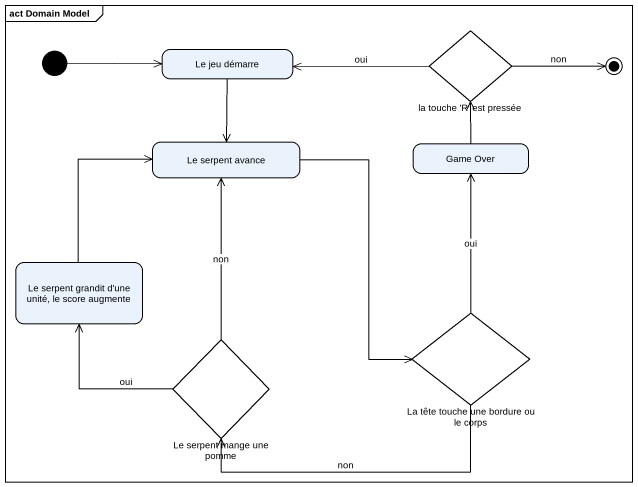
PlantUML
@startuml
mainframe act Domain Model
hide empty description
state "la touche 'R' est pressée" as la_touche_R_est_pressée <<choice>>
state "Le jeu démarre" as Le_jeu_démarre
state "Le serpent avance" as Le_serpent_avance
state "Game Over" as Game_Over
state "Le serpent grandit d'une unité, le score augmente" as Le_serpent_grandit_d_une
state "La tête touche une bordure ou le corps" as La_tête_touche_une_bordure <<choice>>
state "Le serpent mange une pomme" as Le_serpent_mange_une_pomme <<choice>>
[*] -right-> Le_jeu_démarre
la_touche_R_est_pressée -left-> Le_jeu_démarre : oui
Le_jeu_démarre --> Le_serpent_avance
Le_serpent_avance --> La_tête_touche_une_bordure
Game_Over -up-> la_touche_R_est_pressée
Le_serpent_grandit_d_une -up-> Le_serpent_avance
La_tête_touche_une_bordure -up-> Game_Over : oui
La_tête_touche_une_bordure -left-> Le_serpent_mange_une_pomme : non
Le_serpent_mange_une_pomme -up-> Le_serpent_avance : non
Le_serpent_mange_une_pomme -up-> Le_serpent_grandit_d_une : oui
la_touche_R_est_pressée -right-> [*] : non
@enduml
